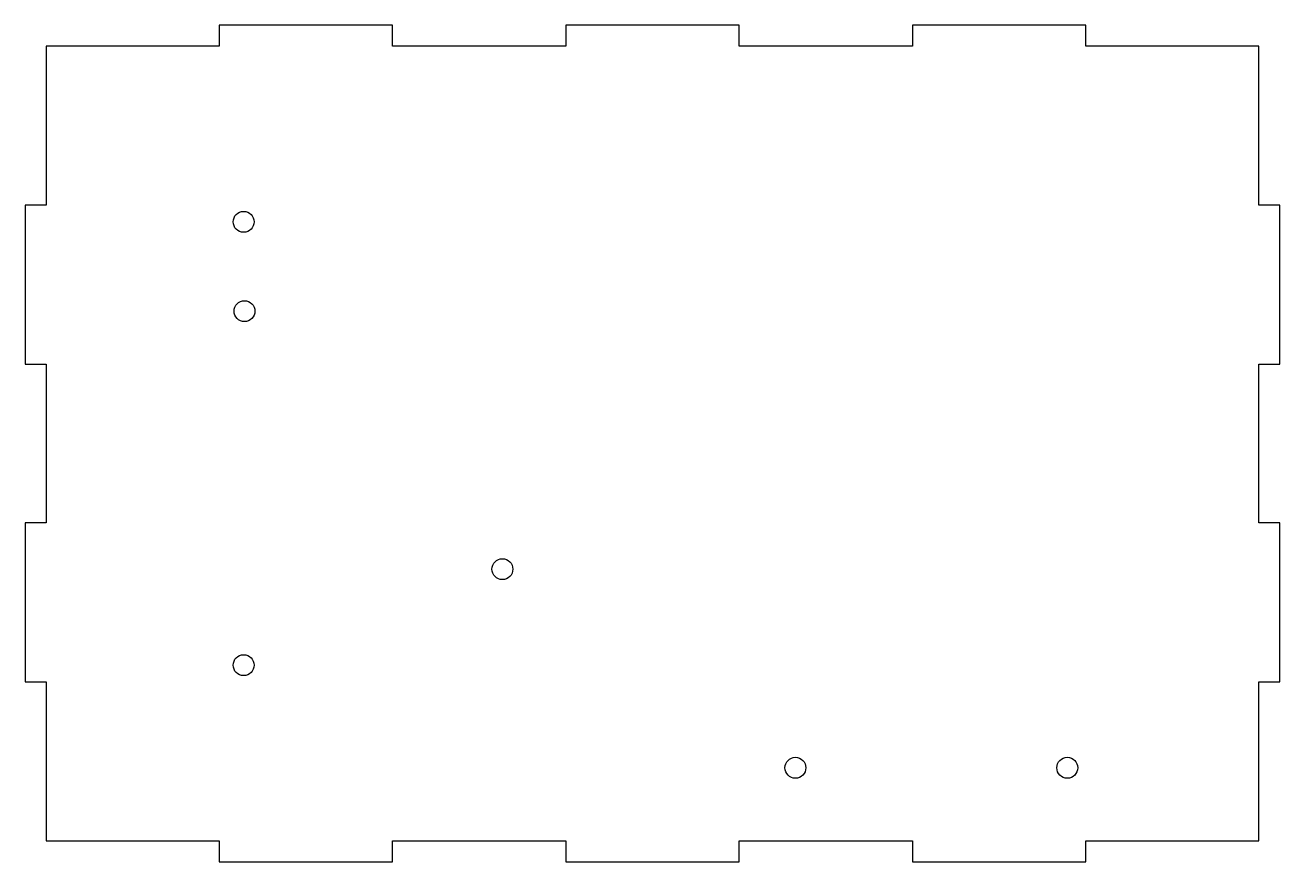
# Model space of a CAD drawing. Header units: millimetres. Extents: x -90 to 90, y -60 to 60.
import ezdxf

# ---------------------------------------------------------------- set-up
doc = ezdxf.new("R2010")
doc.units = ezdxf.units.MM
doc.layers.get('0').update_dxf_attribs({"linetype": 'CONTINUOUS'})

msp = doc.modelspace()

# ---------------------------------------------------------------- linework, layer by layer
msp.add_lwpolyline([(-90, 11.4), (-87, 11.4), (-87, -11.4), (-90, -11.4), (-90, -34.2), (-87, -34.2), (-87, -57), (-62.14, -57), (-62.14, -60), (-37.29, -60), (-37.29, -57), (-12.43, -57), (-12.43, -60), (12.43, -60), (12.43, -57), (37.29, -57), (37.29, -60), (62.14, -60), (62.14, -57), (87, -57), (87, -34.2), (90, -34.2), (90, -11.4), (87, -11.4), (87, 11.4), (90, 11.4), (90, 34.2), (87, 34.2), (87, 57), (62.14, 57), (62.14, 60), (37.29, 60), (37.29, 57), (12.43, 57), (12.43, 60), (-12.43, 60), (-12.43, 57), (-37.29, 57), (-37.29, 60), (-62.14, 60), (-62.14, 57), (-87, 57), (-87, 34.2), (-90, 34.2)], close=True)
for centre in [(-58.65, 31.79), (-58.53, 18.98), (-21.53, -18.02), (-58.65, -31.79), (20.5, -46.5), (59.5, -46.5)]:
    msp.add_circle(centre, 1.5)

doc.saveas('drawing.dxf')
